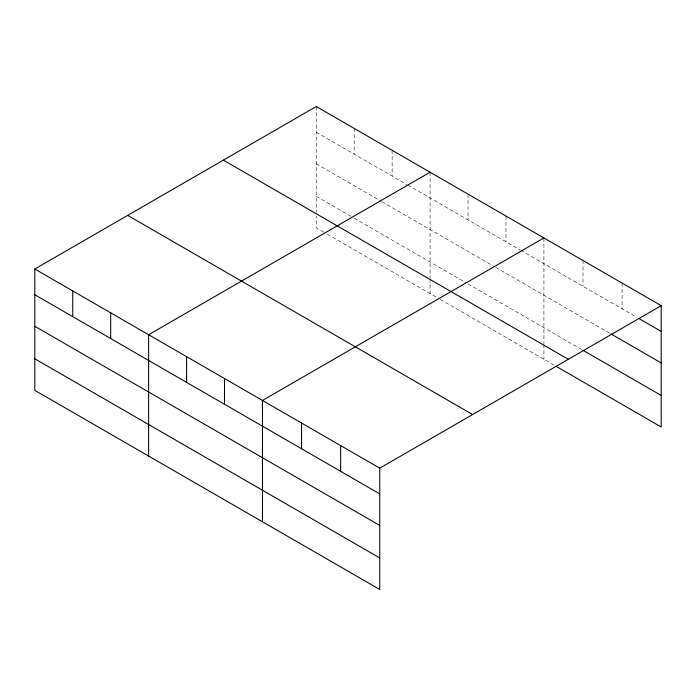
<?xml version="1.0" encoding="UTF-8"?>
<svg xmlns="http://www.w3.org/2000/svg" width="696" height="696" viewBox="0 0 696 696"><rect width="100%" height="100%" fill="white"/><g stroke="black" fill="none" stroke-linecap="round" stroke-linejoin="round"><path stroke-width="0.52" stroke-dasharray="3.48 2.61" d="M316.254 132.24L406.951 184.605M407.873 185.136L519.86 249.786M520.782 250.325L636.997 317.42M316.254 163.786L381.034 201.188M381.965 201.718L494.865 266.907M495.796 267.438L610.009 333.384M316.254 196.289L353.272 217.657M354.194 218.196L466.181 282.846M468.034 283.916L583.013 350.297M323.657 232.107L316.254 227.836L316.254 216.265M327.364 234.248L436.566 297.296M440.264 299.437L554.155 365.183M622.102 283.098L622.102 308.824M583.013 260.53L583.013 286.247M543.915 237.954L543.915 343.502M543.915 344.555L543.915 359.275M505.975 216.047L505.975 241.773M468.034 194.141L468.034 219.866M430.084 172.234L430.084 277.782M430.084 278.835L430.084 293.555M392.144 150.327L392.144 176.053M354.194 128.421L354.194 154.147M316.254 106.514L316.254 212.062"/><path stroke-width="1.04" d="M379.746 525.437L379.746 468.164L34.8 269.013L34.8 390.334L379.746 589.486L379.746 525.437L34.8 326.285M556.017 366.261L661.2 426.987L661.2 305.666L316.254 106.514L34.8 269.013M430.084 172.234L148.631 334.733L148.631 456.054M543.915 237.954L262.462 400.452L262.462 521.774M379.746 468.164L661.2 305.666M638.858 318.49L661.2 331.392M610.94 333.915L661.2 362.938M583.013 350.297L661.2 395.441M223.373 160.141L568.319 359.293M127.681 215.386L472.627 414.538M34.8 294.739L379.746 493.89M34.8 358.788L379.746 557.94M340.649 445.597L340.649 471.314M301.559 423.02L301.559 448.746M224.521 378.546L224.521 404.272M186.58 356.639L186.58 382.365M110.69 312.826L110.69 338.552M72.741 290.919L72.741 316.645"/></g></svg>
